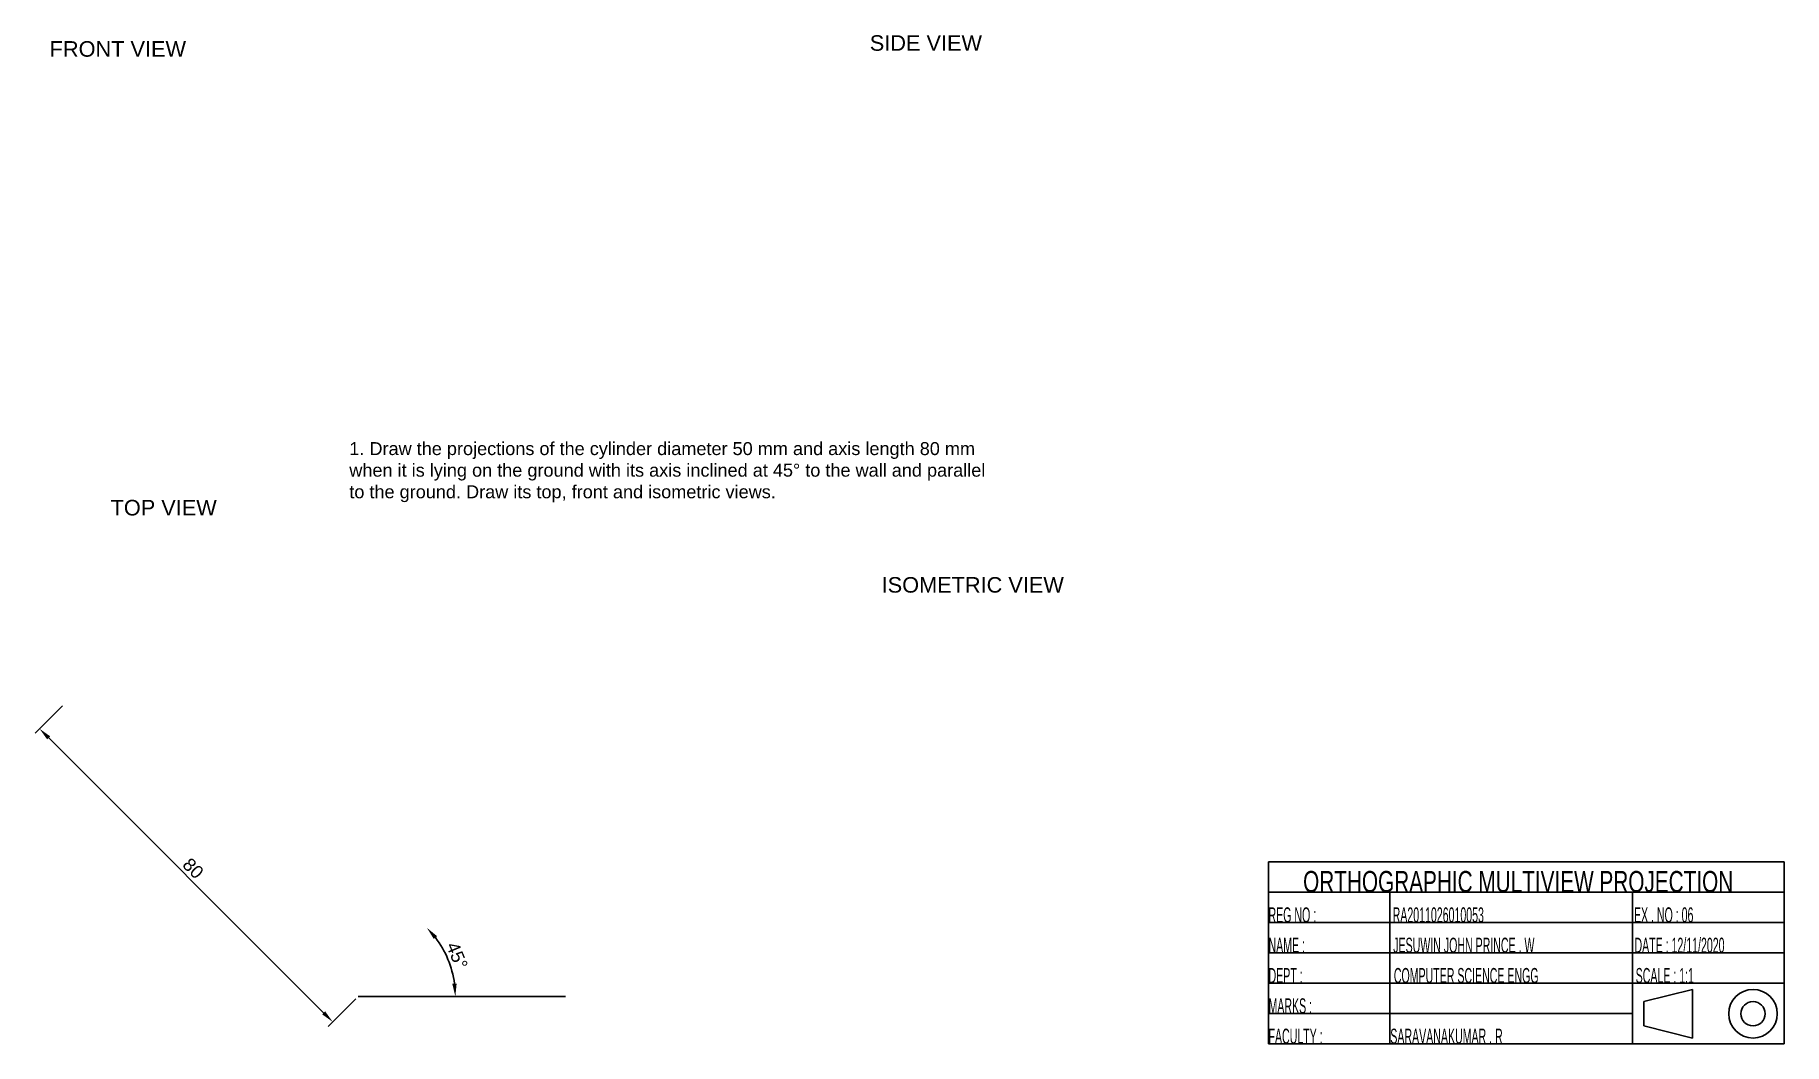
# Paper-space layout 'Layout1' of a CAD drawing. Header units: millimetres. Extents: x 7 to 344, y -5 to 190.
import ezdxf

# ---------------------------------------------------------------- set-up
doc = ezdxf.new("R2010")
doc.units = ezdxf.units.MM
doc.styles.get("Standard").update_dxf_attribs({"font": 'arial.ttf'})
doc.dimstyles.new('ISO-25', dxfattribs={"dimtxt": 2.5, "dimasz": 2.5, "dimexe": 1.25, "dimexo": 0.625, "dimtad": 1, "dimtxsty": 'Standard', "dimcen": 2.5, "dimadec": 0, "dimazin": 0, "dimtfac": 1, "dimtmove": 0, "dimatfit": 3, "dimfxl": 1, "dimarcsym": 0})

# ---------------------------------------------------------------- blocks, each defined once
blk = doc.blocks.new('*D9')
at = {"color": 0, "lineweight": -2, "transparency": 16777216}
for p, q in [((11.92, 60.6), (6.6, 55.28)), ((9.25, 54.39), (62.28, 1.36)), ((68.49, 4.04), (63.16, -1.29))]:
    blk.add_line(p, q, dxfattribs=at)
at = {"color": 0, "transparency": 16777216}
for points in [[(9.54, 54.69), (8.95, 54.1), (7.48, 56.16)], [(62.57, 1.65), (61.99, 1.07), (64.05, -0.41)]]:
    blk.add_solid(points, dxfattribs=at)
at = {"layer": 'Defpoints', "color": 0, "transparency": 16777216}
for p in [(12.36, 61.05), (68.93, 4.48), (64.05, -0.41)]:
    blk.add_point(p, dxfattribs=at)
at = {"color": 0, "transparency": 16777216, "insert": (37.11, 29.22), "char_height": 2.5, "attachment_point": 5, "rotation": 315}
blk.add_mtext('80', dxfattribs=at)
blk = doc.blocks.new('*D10')
at = {"color": 0, "lineweight": -2, "transparency": 16777216}
blk.add_arc((68.93, 4.48), 18.77, 7.636, 37.364, dxfattribs=at)
at = {"color": 0, "transparency": 16777216}
for points in [[(83.54, 15.6), (84.17, 16.14), (82.21, 17.75)], [(87.95, 7), (87.12, 6.94), (87.7, 4.48)]]:
    blk.add_solid(points, dxfattribs=at)
at = {"layer": 'Defpoints', "color": 0, "transparency": 16777216}
for p in [(104.29, 39.83), (87.07, 9.34), (68.93, 4.48), (68.93, 4.48), (108.96, 4.48)]:
    blk.add_point(p, dxfattribs=at)
at = {"color": 0, "transparency": 16777216, "insert": (88.03, 12.39), "char_height": 2.5, "attachment_point": 5, "rotation": 292.5}
blk.add_mtext('45°', dxfattribs=at)

psp = doc.layouts.get("Layout1")

# ---------------------------------------------------------------- linework, layer by layer
for p, q in [((244.593, 30.472), (344.056, 30.472)), ((244.593, -4.632), (244.593, 30.472)), ((344.056, 30.472), (344.056, -4.632)), ((244.593, 24.621), (344.056, 24.621)), ((267.996, -4.632), (267.996, 24.621)), ((314.802, 24.621), (314.802, -4.632)), ((244.593, 18.771), (344.056, 18.771)), ((244.593, 12.92), (344.056, 12.92)), ((244.593, 7.069), (344.056, 7.069)), ((68.932, 4.477), (108.96, 4.477)), ((317.009, 3.505), (326.371, 5.845)), ((317.009, 3.505), (317.009, -1.176)), ((326.371, 5.845), (326.371, -3.516)), ((244.593, 1.218), (314.802, 1.218)), ((317.009, -1.176), (326.371, -3.516)), ((344.056, -4.632), (244.593, -4.632))]:
    psp.add_line(p, q)
for radius in [4.681, 2.34]:
    psp.add_circle((338.072, 1.164), radius)

# ---------------------------------------------------------------- texts
for s, p in [('SIDE VIEW', (167.662, 186.981)), ('FRONT VIEW', (9.431, 185.835)), ('TOP VIEW', (21.183, 97.319)), ('ISOMETRIC VIEW', (169.955, 82.424))]:
    psp.add_text(s, height=3).set_placement(p)
for s, height, width, p in [('      ORTHOGRAPHIC MULTIVIEW PROJECTION', 4.09554, 0.7, (244.593, 24.621)), ('REG NO :                          RA2011026010053                                                   EX . NO : 06', 2.925384, 0.5, (244.593, 18.771)), ('NAME :                              JESUWIN JOHN PRINCE . W                                  DATE : 12/11/2020', 2.925384, 0.5, (244.593, 12.92)), ('DEPT :                               COMPUTER SCIENCE ENGG                                 SCALE : 1:1', 2.925384, 0.5, (244.593, 7.069)), ('MARKS :                   ', 2.92538, 0.5, (244.593, 1.218)), ('FACULTY :                       SARAVANAKUMAR . R', 2.92538, 0.5, (244.593, -4.632))]:
    psp.add_text(s, height=height, dxfattribs=dict(width=width)).set_placement(p)
at = {"insert": (67.243, 111.467), "char_height": 2.5, "width": 126.14325, "attachment_point": 1}
psp.add_mtext('1. Draw the projections of the cylinder diameter 50 mm and axis length 80 mm\\Pwhen it is lying on the ground with its axis inclined at 45%%D to the wall and parallel to the ground. Draw its top, front and isometric views.', dxfattribs=at)

# ---------------------------------------------------------------- dimensions: what is measured, and where the dimension line sits
dim = psp.add_aligned_dim(p1=(12.364, 61.046), p2=(68.932, 4.477), distance=-6.908, dimstyle='ISO-25', override={"dimlfac": -1})
dim.commit()
dim.dimension.update_dxf_attribs({"geometry": '*D9', "text_midpoint": (37.108, 29.221)})
dim = psp.add_angular_dim_2l(base=(87.065, 9.336), line1=((68.932, 4.477), (108.96, 4.477)), line2=((68.932, 4.477), (104.288, 39.833)), dimstyle='ISO-25')
dim.commit()
dim.dimension.update_dxf_attribs({"geometry": '*D10', "text_midpoint": (88.028, 12.387)})

doc.saveas('drawing.dxf')
